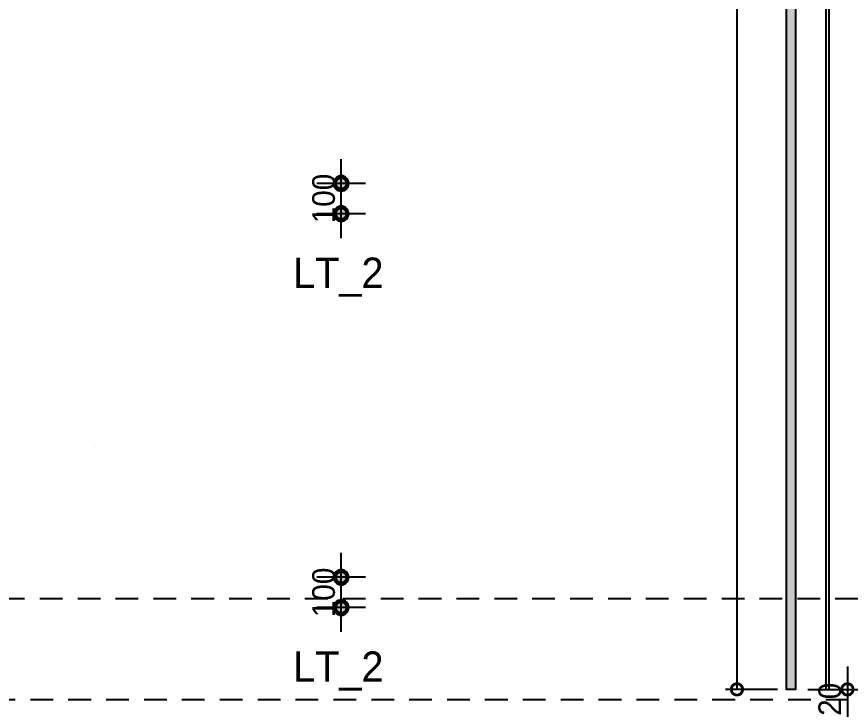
# Model space of a CAD drawing. Header units: inches. Extents: x -55157 to -7160, y -122257 to -52101.
# Drawn here: x -23086 to -20336, y -99157 to -96871 of the extents above; entities that cross this region are included whole.
import ezdxf

# ---------------------------------------------------------------- set-up
doc = ezdxf.new("R2010")
doc.units = ezdxf.units.IN
doc.header["$LTSCALE"] = 50
doc.header["$MEASUREMENT"] = 0
doc.linetypes.add('HID', pattern=[2.5, 1.5, -1])
doc.linetypes.add('HIDDEN', pattern=[0.375, 0.25, -0.125])
for name, color, linetype in [('07-DIM WAL', 5, 'Continuous'), ('3.기호.계단선', 30, 'Continuous'), ('CEIL-LIGHT', 7, 'Continuous'), ('RC-LIGHT', 7, 'Continuous')]:
    doc.layers.add(name, color=color, linetype=linetype)
doc.styles.add('스타일1', font='HY울릉도M.TTF')
doc.styles.add('코레일둥고', font='Korail_Round_Gothic_Medium.ttf')
doc.dimstyles.new('30', dxfattribs={"dimscale": 30, "dimtxt": 2.5, "dimasz": 2.5, "dimexe": 1.25, "dimexo": 2, "dimtad": 1, "dimdec": 0, "dimtxsty": '스타일1', "dimblk": 'DOTSMALL', "dimcen": 2.5, "dimclrd": 1, "dimclre": 1, "dimclrt": 2, "dimadec": 0, "dimazin": 0, "dimtfac": 1, "dimtix": 1, "dimtmove": 0, "dimatfit": 3, "dimldrblk": 'DOTSMALL', "dimfxl": 1.25, "dimarcsym": 0})

# ---------------------------------------------------------------- blocks, each defined once
blk = doc.blocks.new('vudauseh')
at = {"layer": '3.기호.계단선', "linetype": 'HID'}
blk.add_lwpolyline([(-41216, -65020.2), (-46635, -65020.2), (-46635, -64685.2), (-41216, -64685.2)], close=True, dxfattribs=at)
blk = doc.blocks.new('ccjwsjdeh')
blk.add_blockref('vudauseh', (21500, -16519.2))
blk = doc.blocks.new('_DOTSMALL')
at = {"color": 0, "linetype": 'ByBlock', "const_width": 0.5}
blk.add_lwpolyline([(-0.0625, 0, 1), (0.0625, 0, 1)], format="xyb", close=True, dxfattribs=at)
blk = doc.blocks.new('*D278')
at = {"layer": '07-DIM WAL', "color": 1, "lineweight": -2, "transparency": 16777216}
for p, q in [((-20576, -94091.4), (-20747.1, -94091.4)), ((-20709.6, -94091.4), (-20709.6, -99091.4)), ((-20576, -99091.4), (-20747.1, -99091.4))]:
    blk.add_line(p, q, dxfattribs=at)
at = {"layer": 'Defpoints', "color": 0, "transparency": 16777216}
for p in [(-20516, -94091.4), (-20709.6, -99091.4), (-20516, -99091.4)]:
    blk.add_point(p, dxfattribs=at)
at = {"layer": '07-DIM WAL', "color": 1, "lineweight": -2, "transparency": 16777216, "xscale": 75, "yscale": 75, "zscale": 75}
for p, rotation in [((-20709.6, -94091.4), 90), ((-20709.6, -99091.4), 270)]:
    blk.add_blockref('_DOTSMALL', p, dxfattribs=dict(at, rotation=rotation))
at = {"layer": '07-DIM WAL', "color": 2, "transparency": 16777216, "insert": (-20767.3, -96591.4), "char_height": 75, "attachment_point": 5, "rotation": 90, "style": '스타일1'}
blk.add_mtext('5000', dxfattribs=at)
blk = doc.blocks.new('*D280')
at = {"layer": '07-DIM WAL', "color": 1, "lineweight": -2, "transparency": 16777216}
for p, q in [((-20345.1, -99016.4), (-20345.1, -99286.4)), ((-20476, -99091.4), (-20307.6, -99091.4)), ((-20476, -99211.4), (-20307.6, -99211.4))]:
    blk.add_line(p, q, dxfattribs=at)
at = {"layer": 'Defpoints', "color": 0, "transparency": 16777216}
for p in [(-20536, -99091.4), (-20536, -99211.4), (-20345.1, -99211.4)]:
    blk.add_point(p, dxfattribs=at)
at = {"layer": '07-DIM WAL', "color": 1, "lineweight": -2, "transparency": 16777216, "xscale": 75, "yscale": 75, "zscale": 75}
for p, rotation in [((-20345.1, -99091.4), 270), ((-20345.1, -99211.4), 90)]:
    blk.add_blockref('_DOTSMALL', p, dxfattribs=dict(at, rotation=rotation))
at = {"layer": '07-DIM WAL', "color": 2, "transparency": 16777216, "insert": (-20402.8, -99151.4), "char_height": 75, "attachment_point": 5, "rotation": 90, "style": '스타일1'}
blk.add_mtext('120', dxfattribs=at)
blk = doc.blocks.new('1')
at = {"linetype": 'Continuous'}
h = blk.add_hatch(color=4, dxfattribs=at)
h.dxf.hatch_style = 1
edge = h.paths.add_edge_path()
edge.add_arc((11539653.5, -14273503.8), 37.5, 0, 360)
at = {"color": 1, "linetype": 'Continuous'}
for p, q in [((11539653.5, -14273637.1), (11539653.5, -14273370.5)), ((11539520.2, -14273503.8), (11539786.8, -14273503.8))]:
    blk.add_line(p, q, dxfattribs=at)
at = {"color": 4, "linetype": 'Continuous'}
for radius in [41.5, 37.5]:
    blk.add_circle((11539653.5, -14273503.8), radius, dxfattribs=at)
blk = doc.blocks.new('*D344')
at = {"layer": '07-DIM WAL', "color": 1, "lineweight": -2, "transparency": 16777216}
for p, q in [((-22015.5, -97596.4), (-22015.5, -97346.4)), ((-21955.5, -97421.4), (-21978, -97421.4)), ((-22075.5, -97521.4), (-22053, -97521.4))]:
    blk.add_line(p, q, dxfattribs=at)
at = {"layer": 'Defpoints', "color": 0, "transparency": 16777216}
for p in [(-22015.5, -97421.4), (-22015.5, -97421.4), (-22015.5, -97521.4)]:
    blk.add_point(p, dxfattribs=at)
at = {"layer": '07-DIM WAL', "color": 1, "lineweight": -2, "transparency": 16777216, "xscale": 75, "yscale": 75, "zscale": 75}
for p, rotation in [((-22015.5, -97421.4), 270), ((-22015.5, -97521.4), 90)]:
    blk.add_blockref('_DOTSMALL', p, dxfattribs=dict(at, rotation=rotation))
at = {"layer": '07-DIM WAL', "color": 2, "transparency": 16777216, "insert": (-22073.2, -97471.4), "char_height": 75, "attachment_point": 5, "rotation": 90, "style": '스타일1'}
blk.add_mtext('100', dxfattribs=at)
blk = doc.blocks.new('*D346')
at = {"layer": '07-DIM WAL', "color": 1, "lineweight": -2, "transparency": 16777216}
for p, q in [((-22015.5, -98896.4), (-22015.5, -98646.4)), ((-21955.5, -98721.4), (-21978, -98721.4)), ((-22075.5, -98821.4), (-22053, -98821.4))]:
    blk.add_line(p, q, dxfattribs=at)
at = {"layer": 'Defpoints', "color": 0, "transparency": 16777216}
for p in [(-22015.5, -98721.4), (-22015.5, -98721.4), (-22015.5, -98821.4)]:
    blk.add_point(p, dxfattribs=at)
at = {"layer": '07-DIM WAL', "color": 1, "lineweight": -2, "transparency": 16777216, "xscale": 75, "yscale": 75, "zscale": 75}
for p, rotation in [((-22015.5, -98721.4), 270), ((-22015.5, -98821.4), 90)]:
    blk.add_blockref('_DOTSMALL', p, dxfattribs=dict(at, rotation=rotation))
at = {"layer": '07-DIM WAL', "color": 2, "transparency": 16777216, "insert": (-22073.2, -98771.4), "char_height": 75, "attachment_point": 5, "rotation": 90, "style": '스타일1'}
blk.add_mtext('100', dxfattribs=at)

msp = doc.modelspace()

# ---------------------------------------------------------------- hatches: boundary and pattern name
at = {"layer": 'CEIL-LIGHT'}
h = msp.add_hatch(dxfattribs=at)
h.set_pattern_fill('ANSI31', color=140)
h.set_pattern_definition([(45, (-22719.126, 0), (-0.08838834765, 0.08838834765), [])])
h.paths.add_polyline_path([(-28964.967, -94091.45), (-20515.967, -94091.45), (-20515.967, -99091.45), (-20545.967, -99091.45), (-20545.967, -94121.45), (-28964.967, -94121.45)])

# ---------------------------------------------------------------- linework, layer by layer
at = {"layer": '07-DIM WAL'}
msp.add_lwpolyline([(-22831.011, -98289.985), (-22831.011, -98289.985), (-22831.011, -98289.985), (-22831.011, -98289.985)], close=True, dxfattribs=at)
at = {"layer": 'CEIL-LIGHT', "color": 140}
msp.add_lwpolyline([(-28964.967, -94091.45), (-20515.967, -94091.45), (-20515.967, -99091.45), (-20545.967, -99091.45), (-20545.967, -94121.45), (-28964.967, -94121.45), (-28964.967, -94091.45)], dxfattribs=at)
at = {"layer": 'RC-LIGHT'}
for points in [[(-28964.967, -93981.45), (-20405.967, -93981.45), (-20405.967, -99091.45)], [(-28964.967, -93991.45), (-20415.967, -93991.45), (-20415.967, -99091.45)]]:
    msp.add_lwpolyline(points, dxfattribs=at)

# ---------------------------------------------------------------- block references
at = {"layer": 'CEIL-LIGHT', "color": 10, "linetype": 'HIDDEN', "ltscale": 5}
msp.add_blockref('ccjwsjdeh', (0, -17587.01), dxfattribs=at)
at = {"layer": 'RC-LIGHT', "xscale": -0.6024096385271789, "yscale": 0.6024096385271789, "zscale": 0.6024096385271789}
for p in [(6929583.026, 8501074.809), (6929583.026, 8500974.809), (6929583.026, 8499774.809), (6929583.026, 8499674.809)]:
    msp.add_blockref('1', p, dxfattribs=at)

# ---------------------------------------------------------------- texts
at = {"layer": '3.기호.계단선', "style": '코레일둥고'}
for p in [(-22174.001, -97766.286), (-22174.001, -99066.286)]:
    msp.add_text('LT_2', height=100, dxfattribs=at).set_placement(p)

# ---------------------------------------------------------------- dimensions: what is measured, and where the dimension line sits
at = {"layer": '07-DIM WAL'}
for base, p1, p2, picture, middle in [((-20709.576, -99091.45), (-20515.967, -94091.45), (-20515.967, -99091.45), '*D278', (-20767.324, -96591.45)), ((-22015.467, -97421.45), (-22015.467, -97521.45), (-22015.467, -97421.45), '*D344', (-22073.215, -97471.45)), ((-22015.467, -98721.45), (-22015.467, -98821.45), (-22015.467, -98721.45), '*D346', (-22073.215, -98771.45)), ((-20345.068, -99211.45), (-20535.967, -99091.45), (-20535.967, -99211.45), '*D280', (-20402.816, -99151.45))]:
    dim = msp.add_linear_dim(base=base, p1=p1, p2=p2, angle=90, dimstyle='30', dxfattribs=at)
    dim.commit()
    dim.dimension.update_dxf_attribs({"geometry": picture, "text_midpoint": middle})

doc.saveas('drawing.dxf')
